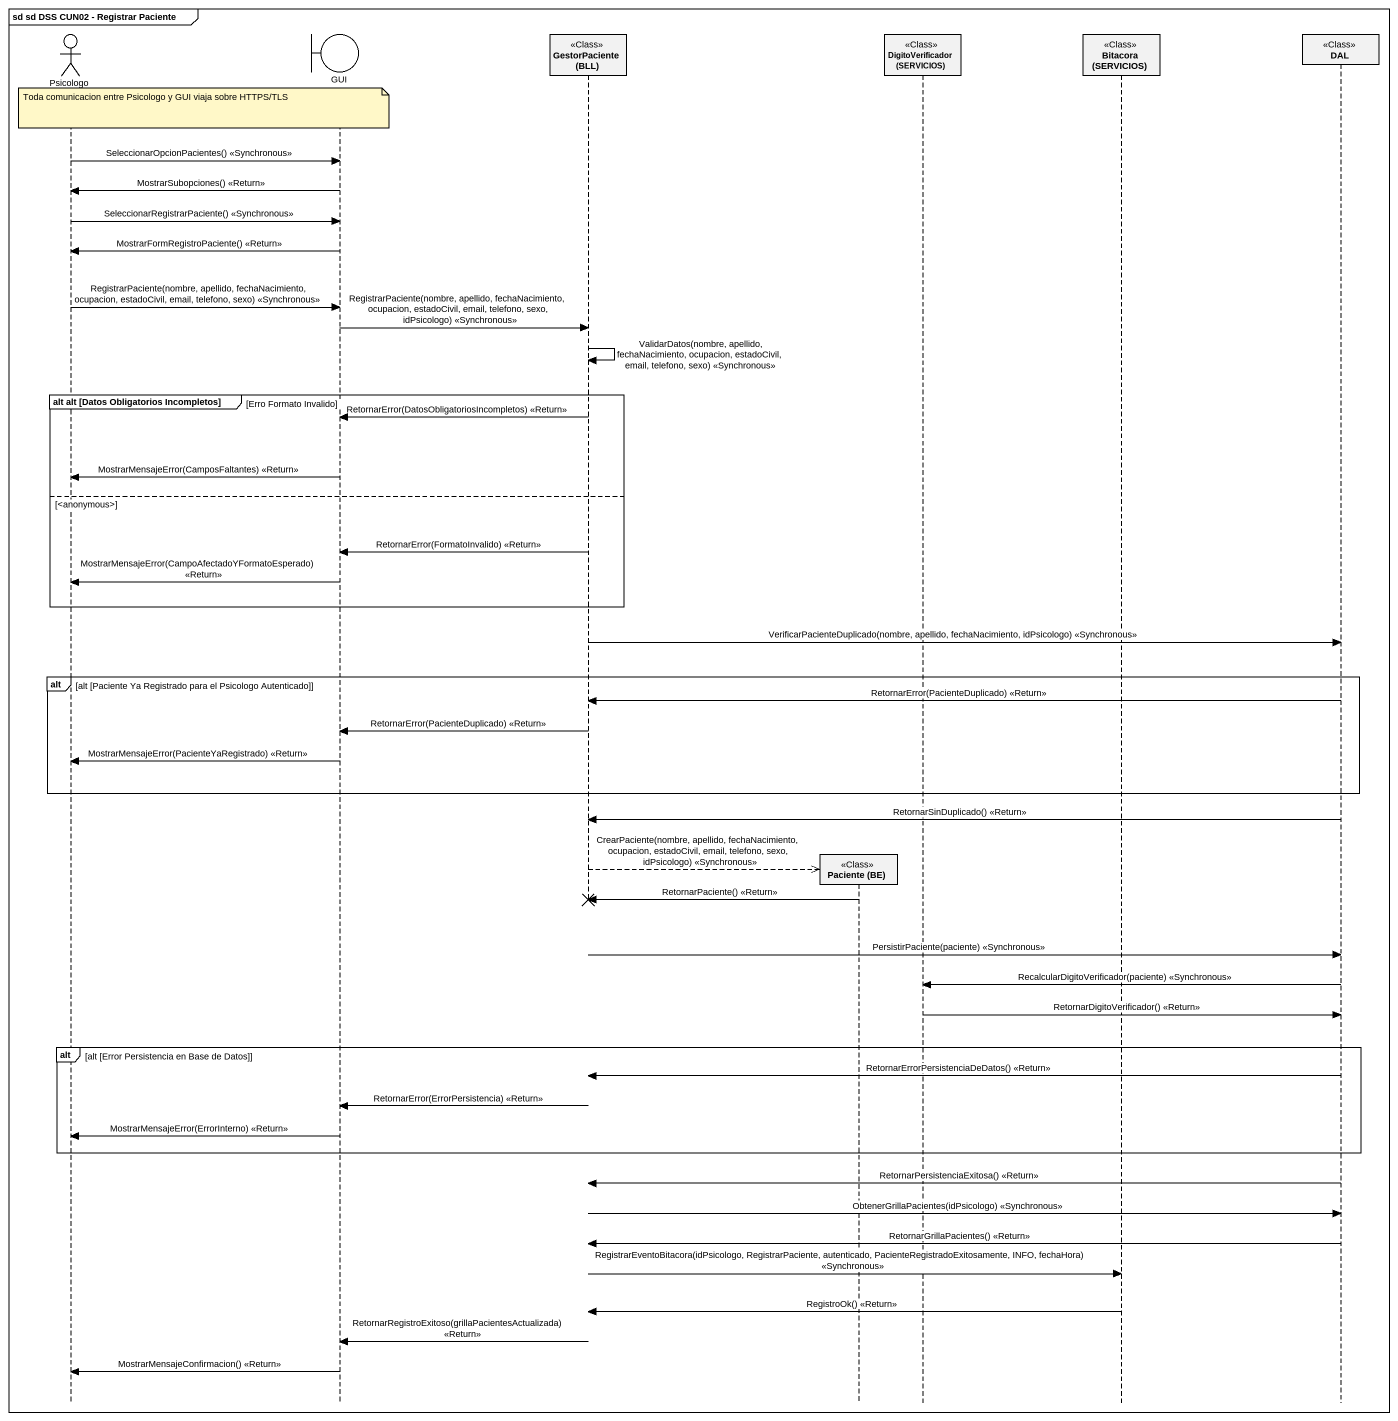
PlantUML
@startuml
mainframe sd sd DSS CUN02 - Registrar Paciente
hide footbox
actor Psicologo
boundary GUI
participant "GestorPaciente (BLL)" as GestorPaciente_BLL <<Class>>
participant "Paciente (BE)" as Paciente_BE <<Class>>
participant "DigitoVerificador (SERVICIOS)" as DigitoVerificador_SERVICIOS <<Class>>
participant "Bitacora (SERVICIOS)" as Bitacora_SERVICIOS <<Class>>
participant DAL <<Class>>

note over Psicologo : Toda comunicacion entre Psicologo y GUI viaja sobre HTTPS/TLS
Psicologo -> GUI : SeleccionarOpcionPacientes() <<Synchronous>>
GUI -> Psicologo : MostrarSubopciones() <<Return>>
Psicologo -> GUI : SeleccionarRegistrarPaciente() <<Synchronous>>
GUI -> Psicologo : MostrarFormRegistroPaciente() <<Return>>
Psicologo -> GUI : RegistrarPaciente(nombre, apellido, fechaNacimiento, ocupacion, estadoCivil, email, telefono, sexo) <<Synchronous>>
GUI -> GestorPaciente_BLL : RegistrarPaciente(nombre, apellido, fechaNacimiento, ocupacion, estadoCivil, email, telefono, sexo, idPsicologo) <<Synchronous>>
GestorPaciente_BLL -> GestorPaciente_BLL : ValidarDatos(nombre, apellido, fechaNacimiento, ocupacion, estadoCivil, email, telefono, sexo) <<Synchronous>>
group alt alt (Datos Obligatorios Incompletos) [Erro Formato Invalido]
  GestorPaciente_BLL -> GUI : RetornarError(DatosObligatoriosIncompletos) <<Return>>
  GUI -> Psicologo : MostrarMensajeError(CamposFaltantes) <<Return>>
else <anonymous>
  GestorPaciente_BLL -> GUI : RetornarError(FormatoInvalido) <<Return>>
  GUI -> Psicologo : MostrarMensajeError(CampoAfectadoYFormatoEsperado) <<Return>>
end
GestorPaciente_BLL -> DAL : VerificarPacienteDuplicado(nombre, apellido, fechaNacimiento, idPsicologo) <<Synchronous>>
alt alt [Paciente Ya Registrado para el Psicologo Autenticado]
  DAL -> GestorPaciente_BLL : RetornarError(PacienteDuplicado) <<Return>>
  GestorPaciente_BLL -> GUI : RetornarError(PacienteDuplicado) <<Return>>
  GUI -> Psicologo : MostrarMensajeError(PacienteYaRegistrado) <<Return>>
end
DAL -> GestorPaciente_BLL : RetornarSinDuplicado() <<Return>>
GestorPaciente_BLL -->> Paciente_BE ** : CrearPaciente(nombre, apellido, fechaNacimiento, ocupacion, estadoCivil, email, telefono, sexo, idPsicologo) <<Synchronous>>
Paciente_BE -> GestorPaciente_BLL !! : RetornarPaciente() <<Return>>
GestorPaciente_BLL -> DAL : PersistirPaciente(paciente) <<Synchronous>>
DAL -> DigitoVerificador_SERVICIOS : RecalcularDigitoVerificador(paciente) <<Synchronous>>
DigitoVerificador_SERVICIOS -> DAL : RetornarDigitoVerificador() <<Return>>
alt alt [Error Persistencia en Base de Datos]
  DAL -> GestorPaciente_BLL : RetornarErrorPersistenciaDeDatos() <<Return>>
  GestorPaciente_BLL -> GUI : RetornarError(ErrorPersistencia) <<Return>>
  GUI -> Psicologo : MostrarMensajeError(ErrorInterno) <<Return>>
end
DAL -> GestorPaciente_BLL : RetornarPersistenciaExitosa() <<Return>>
GestorPaciente_BLL -> DAL : ObtenerGrillaPacientes(idPsicologo) <<Synchronous>>
DAL -> GestorPaciente_BLL : RetornarGrillaPacientes() <<Return>>
GestorPaciente_BLL -> Bitacora_SERVICIOS : RegistrarEventoBitacora(idPsicologo, RegistrarPaciente, autenticado, PacienteRegistradoExitosamente, INFO, fechaHora) <<Synchronous>>
Bitacora_SERVICIOS -> GestorPaciente_BLL : RegistroOk() <<Return>>
GestorPaciente_BLL -> GUI : RetornarRegistroExitoso(grillaPacientesActualizada) <<Return>>
GUI -> Psicologo : MostrarMensajeConfirmacion() <<Return>>
@enduml
